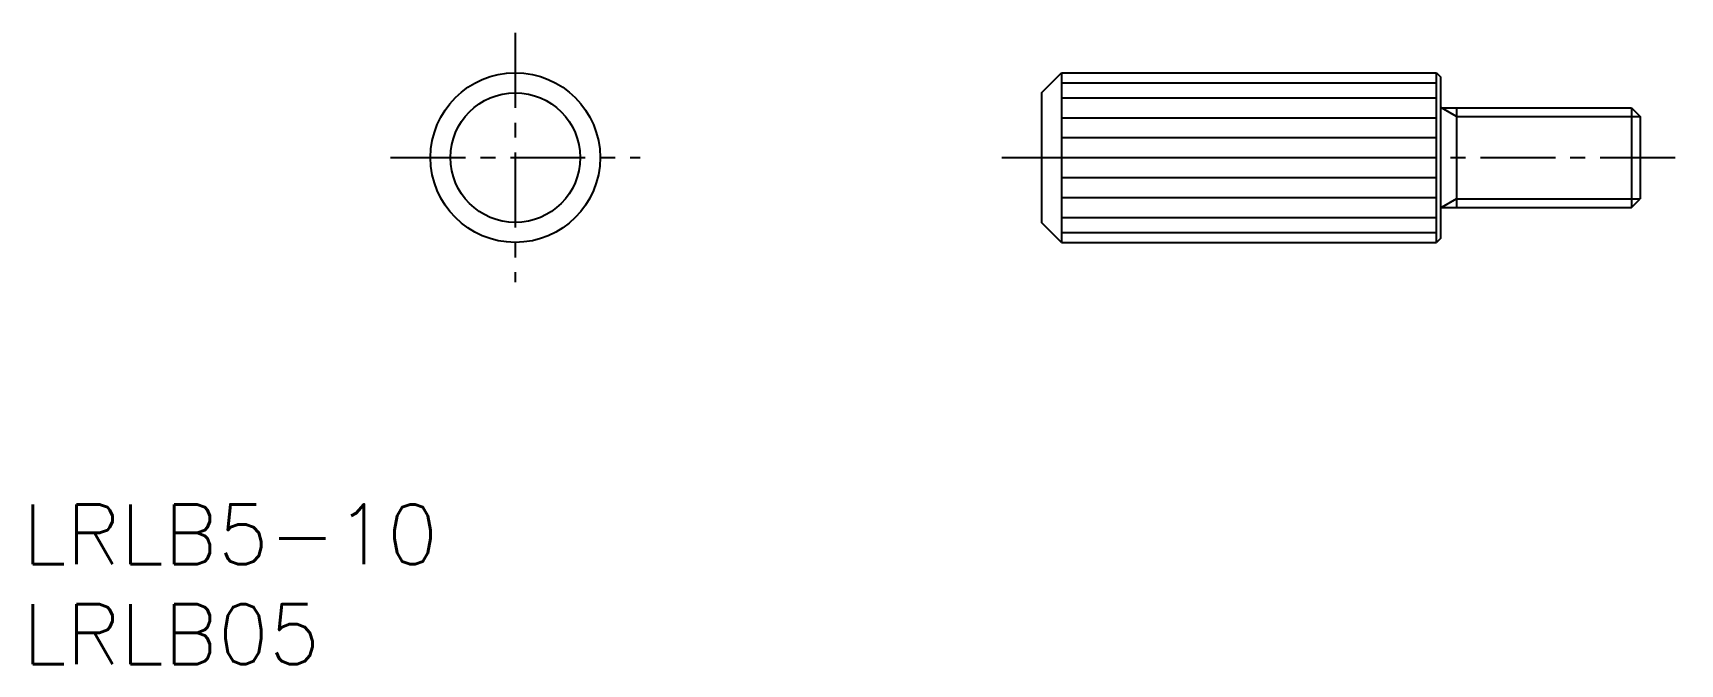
# Model space of a CAD drawing. Extents: x 6.3 to 88.9, y 6.6 to 38.2.
import ezdxf

# ---------------------------------------------------------------- set-up
doc = ezdxf.new("R2010")
doc.units = 0
doc.header["$LTSCALE"] = 3
doc.linetypes.add('CENTER', pattern=[2, 1.25, -0.25, 0.25, -0.25])
doc.layers.get('0').update_dxf_attribs({"linetype": 'CONTINUOUS'})
doc.layers.add('CENTER', color=1, linetype='CENTER')
doc.styles.get("Standard").update_dxf_attribs({"font": 'romans.shx', "bigfont": 'bigfont.shx'})

msp = doc.modelspace()

# ---------------------------------------------------------------- linework, layer by layer
at = {"color": 7, "linetype": 'CONTINUOUS'}
for p, q in [((56.884, 35.204), (57.884, 36.204)), ((57.884, 36.204), (76.684, 36.204)), ((57.884, 36.204), (57.884, 27.704)), ((76.684, 36.204), (76.884, 36.004)), ((76.684, 27.704), (76.684, 36.204)), ((76.884, 36.004), (76.884, 27.904)), ((56.884, 35.204), (56.884, 28.704)), ((76.884, 34.454), (86.45, 34.454)), ((77.684, 34.454), (77.684, 29.454)), ((86.45, 34.454), (86.45, 29.454)), ((86.45, 34.454), (86.884, 34.019)), ((86.884, 34.021), (86.884, 29.887)), ((86.451, 29.454), (86.884, 29.887)), ((76.884, 29.454), (86.451, 29.454)), ((57.884, 27.704), (56.884, 28.704)), ((57.884, 27.704), (76.684, 27.704)), ((76.884, 27.904), (76.684, 27.704))]:
    msp.add_line(p, q, dxfattribs=at)
at = {"color": 3, "linetype": 'CONTINUOUS'}
for p, q in [((57.884, 35.704), (76.684, 35.704)), ((57.884, 34.954), (76.684, 34.954)), ((57.884, 33.954), (76.684, 33.954)), ((77.684, 34.019), (76.932, 34.454)), ((77.684, 34.019), (86.884, 34.019)), ((57.884, 32.954), (76.684, 32.954)), ((57.884, 31.954), (76.684, 31.954)), ((57.884, 30.954), (76.684, 30.954)), ((57.884, 29.954), (76.684, 29.954)), ((77.684, 29.887), (76.934, 29.454)), ((77.684, 29.887), (86.884, 29.887)), ((57.884, 28.954), (76.684, 28.954)), ((57.884, 28.204), (76.684, 28.204))]:
    msp.add_line(p, q, dxfattribs=at)
at = {"color": 7, "linetype": 'CONTINUOUS'}
for radius in [4.25, 3.25]:
    msp.add_circle((30.506, 31.954), radius, dxfattribs=at)
at = {"layer": 'CENTER', "color": 1, "linetype": 'CENTER'}
for p, q in [((30.506, 38.204), (30.506, 25.704)), ((24.256, 31.954), (36.756, 31.954)), ((54.884, 31.954), (88.884, 31.954))]:
    msp.add_line(p, q, dxfattribs=at)

# ---------------------------------------------------------------- texts
for s, p in [('LRLB5-10', (5.814, 11.567)), ('LRLB05', (5.814, 6.567))]:
    msp.add_text(s, height=3).set_placement(p)

doc.saveas('drawing.dxf')
